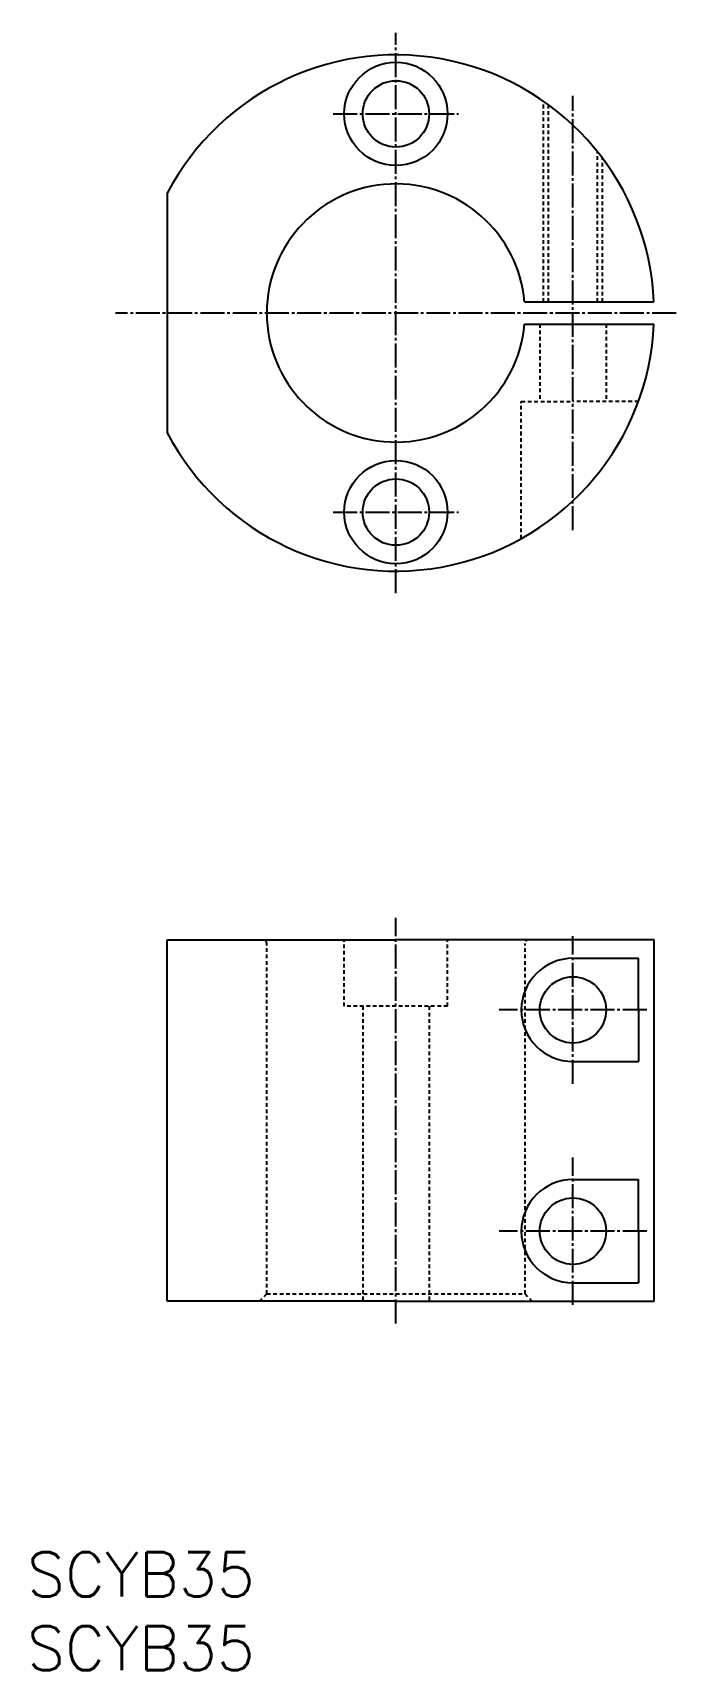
# Model space of a CAD drawing. Extents: x 462 to 550, y -2044 to -1822.
import ezdxf

# ---------------------------------------------------------------- set-up
doc = ezdxf.new("R2010")
doc.units = 0
doc.header["$LTSCALE"] = 0.25
doc.linetypes.add('CENTER', pattern=[17.5, 13, -1.5, 1.5, -1.5])
doc.linetypes.add('DASHED', pattern=[3.5, 2, -1.5])
doc.layers.get('0').update_dxf_attribs({"linetype": 'CONTINUOUS'})
doc.layers.add('CENTER', color=1, linetype='CENTER')
doc.styles.get("Standard").update_dxf_attribs({"font": 'txt', "bigfont": 'BIGFONT'})

msp = doc.modelspace()

# ---------------------------------------------------------------- linework, layer by layer
at = {"color": 3, "linetype": 'DASHED'}
for p, q in [((531.52, -1858.17), (531.52, -1830.95)), ((532.2, -1858.17), (532.2, -1831.43)), ((538.84, -1858.17), (538.84, -1837.8)), ((539.52, -1858.17), (539.52, -1838.67)), ((531.02, -1861.17), (531.02, -1871.67)), ((540.02, -1861.17), (540.02, -1871.67)), ((528.52, -1871.67), (535.52, -1871.67)), ((528.52, -1890.26), (528.52, -1871.67)), ((544.4, -1871.67), (535.52, -1871.67)), ((504.52, -1953.67), (504.52, -1944.67)), ((518.52, -1953.67), (518.52, -1944.67)), ((494.02, -1992.67), (494.02, -1945.17)), ((529.02, -1992.67), (529.02, -1945.17)), ((518.52, -1953.67), (504.52, -1953.67)), ((507.02, -1953.67), (507.02, -1993.67)), ((516.02, -1953.67), (516.02, -1993.67)), ((493.02, -1993.67), (494.02, -1992.67)), ((494.02, -1992.67), (529.02, -1992.67)), ((529.02, -1992.67), (530.02, -1993.67))]:
    msp.add_line(p, q, dxfattribs=at)
at = {"color": 7, "linetype": 'CONTINUOUS'}
for p, q in [((480.52, -1843.42), (480.52, -1875.92)), ((528.96, -1858.17), (546.49, -1858.17)), ((528.96, -1861.17), (546.49, -1861.17)), ((480.52, -1944.67), (511.52, -1944.67)), ((480.52, -1993.67), (480.52, -1944.67)), ((546.52, -1944.67), (511.52, -1944.67)), ((546.52, -1993.67), (546.52, -1944.67)), ((535.52, -1947.17), (544.4, -1947.17)), ((544.4, -1954.17), (544.4, -1947.17)), ((544.4, -1954.17), (544.4, -1961.17)), ((535.52, -1961.17), (544.4, -1961.17)), ((535.52, -1977.17), (544.4, -1977.17)), ((544.4, -1984.17), (544.4, -1977.17)), ((544.4, -1984.17), (544.4, -1991.17)), ((535.52, -1991.17), (544.4, -1991.17)), ((511.52, -1993.67), (480.52, -1993.67)), ((511.52, -1993.67), (546.52, -1993.67))]:
    msp.add_line(p, q, dxfattribs=at)
for centre, radius in [((511.52, -1832.67), 7), ((511.52, -1832.67), 4.5), ((511.52, -1886.67), 7), ((511.52, -1886.67), 4.5), ((535.52, -1954.17), 4.5), ((535.52, -1984.17), 4.5)]:
    msp.add_circle(centre, radius, dxfattribs=at)
for centre, radius, start, end in [((511.52, -1859.67), 35, 2.4563, 152.3396), ((511.52, -1859.67), 17.5, 4.9171, 355.0829), ((511.52, -1859.67), 35, 207.6604, 357.5437), ((535.52, -1954.17), 7, 90, 270), ((535.52, -1984.17), 7, 90, 270)]:
    msp.add_arc(centre, radius, start, end, dxfattribs=at)
at = {"color": 3, "linetype": 'DASHED'}
for centre, start, end in [((493.52, -1945.17), 0, 90), ((529.52, -1945.17), 90, 180)]:
    msp.add_arc(centre, 0.5, start, end, dxfattribs=at)
at = {"layer": 'CENTER', "color": 1, "linetype": 'CENTER'}
for p, q in [((511.52, -1897.67), (511.52, -1821.67)), ((535.52, -1889.13), (535.52, -1830.21)), ((503.02, -1832.67), (520.02, -1832.67)), ((549.52, -1859.67), (473.52, -1859.67)), ((503.02, -1886.67), (520.02, -1886.67)), ((511.52, -1996.67), (511.52, -1941.67)), ((535.52, -1964.17), (535.52, -1944.17)), ((545.52, -1954.17), (525.52, -1954.17)), ((535.52, -1994.17), (535.52, -1974.17)), ((545.52, -1984.17), (525.52, -1984.17))]:
    msp.add_line(p, q, dxfattribs=at)

# ---------------------------------------------------------------- texts
at = {"color": 7, "linetype": 'CONTINUOUS'}
for p in [(461.52, -2033.71), (461.52, -2043.71)]:
    msp.add_text('SCYB35', height=6, dxfattribs=at).set_placement(p)

doc.saveas('drawing.dxf')
